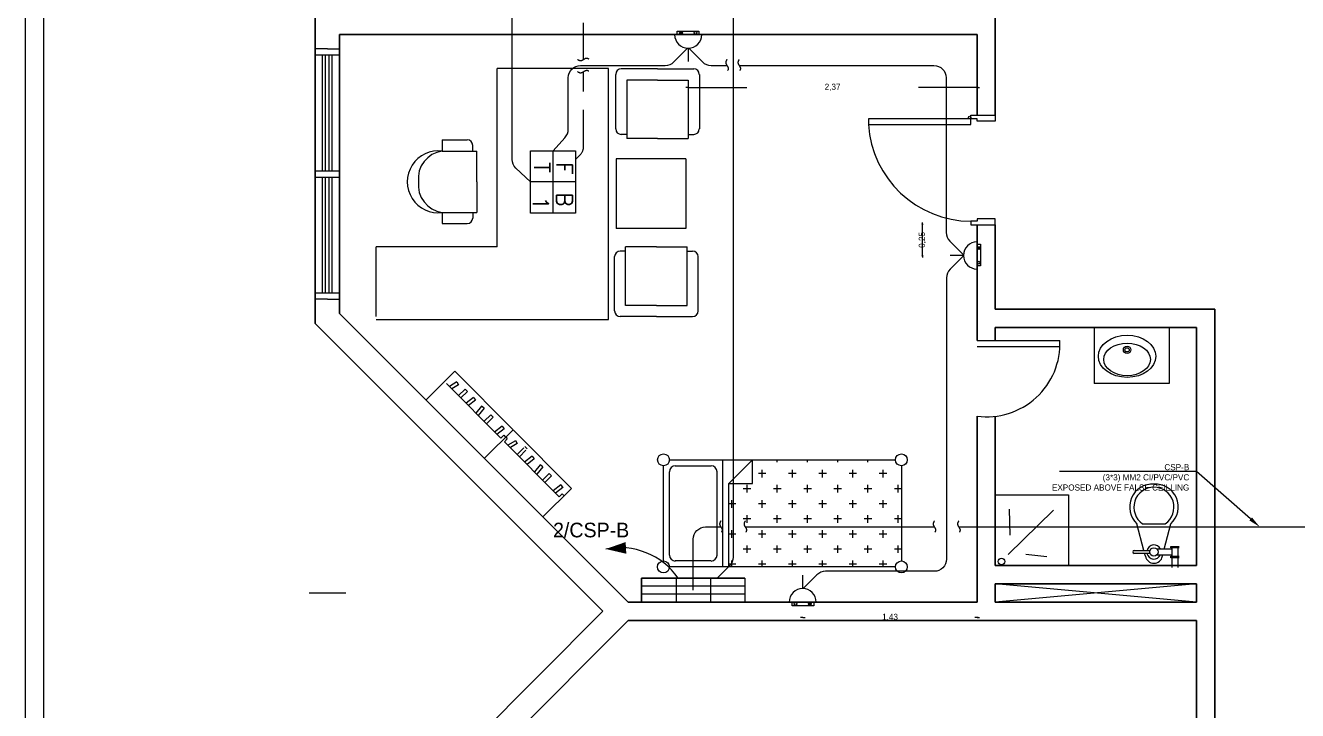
# Model space of a CAD drawing. Extents: x -1451 to 148, y -12854 to 856.
# Drawn here: x 5.32 to 15.75, y 357.39 to 363 of the extents above; entities that cross this region are included whole.
import ezdxf
from ezdxf import colors
from ezdxf.entities.mleader import LeaderData, LeaderLine
from ezdxf.enums import TextEntityAlignment as Align
from ezdxf.math import Vec2, Vec3

# ---------------------------------------------------------------- set-up
doc = ezdxf.new("R2010")
doc.units = 0
doc.header["$LTSCALE"] = 0.15
doc.linetypes.add('HIDDEN', pattern=[0.375, 0.25, -0.125])
doc.linetypes.add('HIDDEN-Z', pattern=[3, 2, -1])
doc.layers.get('0').update_dxf_attribs({"color": 252})
doc.layers.get('Defpoints').update_dxf_attribs({"color": 252})
for name, color, linetype in [('0 BDH', 252, 'Continuous'), ('0 DISCON', 252, 'Continuous'), ('0 NORMAL WIRING', 252, 'Continuous'), ('0 sockets', 252, 'Continuous'), ('0 TEXTT', 4, 'Continuous'), ('0 UPS WIRING', 252, 'Continuous'), ('0 WIRING 3', 4, 'Continuous'), ('E- Power- SYM', 4, 'Continuous'), ('E- Text- Att', 3, 'Continuous'), ('E-SOCK', 2, 'Continuous'), ('ELGEN', 2, 'Continuous'), ('POWER DISTRIBUTION', 4, 'Continuous'), ('WIRING', 4, 'Continuous')]:
    doc.layers.add(name, color=color, linetype=linetype)
for name, color, linetype, lineweight in [('0 DIM', 6, 'Continuous', 5), ('anal', 252, 'Continuous', 20), ('DOOR', 252, 'Continuous', 20), ('FUR', 252, 'Continuous', 9), ('FURNITURE-1', 252, 'Continuous', 9), ('sofa', 252, 'Continuous', 9), ('wall', 252, 'Continuous', 30)]:
    doc.layers.add(name, color=color, linetype=linetype, lineweight=lineweight)
doc.styles.add('E80', font='simplex.shx', dxfattribs={"height": 200})
doc.styles.add('SDC-TEXT-ARB', font='sdc-arb.shx')
doc.dimstyles.new('ISO-25', dxfattribs={"dimtxt": 0.05, "dimasz": 0.01, "dimexe": 0, "dimexo": 0, "dimtad": 0, "dimtoh": 1, "dimtxsty": 'Standard', "dimblk": 'CLOSED', "dimcen": 2.5, "dimse1": 1, "dimse2": 1, "dimclrd": 1, "dimadec": 0, "dimazin": 0, "dimtfac": 1, "dimtix": 1, "dimtmove": 1, "dimatfit": 0, "dimfxl": 1, "dimarcsym": 0})

# ---------------------------------------------------------------- blocks, each defined once
blk = doc.blocks.new('ELLIPSE')
blk.add_circle((0.5, 0.5), 0.5)
blk = doc.blocks.new('ARCH')
at = {"layer": 'anal'}
for p, q in [((5.325, 326.925), (5.325, 377.4)), ((5.475, 327.075), (5.475, 368.325)), ((7.8, 362.808), (7.7, 362.808)), ((7.8, 362.808), (7.9, 362.808)), ((7.7, 362.758), (7.9, 362.758)), ((7.76, 361.808), (7.76, 362.758)), ((7.785, 361.808), (7.785, 362.758)), ((7.8, 362.758), (7.9, 362.758)), ((7.815, 361.808), (7.815, 362.758)), ((7.84, 361.808), (7.84, 362.758)), ((7.7, 361.808), (7.9, 361.808)), ((7.7, 361.758), (7.9, 361.758)), ((7.76, 360.808), (7.76, 361.758)), ((7.785, 360.808), (7.785, 361.758)), ((7.815, 360.808), (7.815, 361.758)), ((7.84, 360.808), (7.84, 361.758)), ((7.9, 361.808), (7.9, 361.758)), ((7.7, 360.808), (7.9, 360.808)), ((7.8, 360.808), (7.9, 360.808)), ((7.8, 360.758), (7.7, 360.758)), ((7.8, 360.758), (7.9, 360.758)), ((14.925, 358.275), (13.275, 358.425)), ((14.925, 358.425), (13.275, 358.275)), ((7.95, 358.35), (7.65, 358.35))]:
    blk.add_line(p, q, dxfattribs=at)
at = {"layer": 'DOOR'}
for points in [[(13.075, 362.236), (13.075, 362.266), (13.275, 362.266), (13.275, 362.216), (13.125, 362.216), (13.125, 362.236)], [(13.075, 362.236), (12.235, 362.236), (12.235, 362.188), (13.075, 362.188)], [(13.075, 361.396), (13.075, 361.366), (13.275, 361.366), (13.275, 361.416), (13.125, 361.416), (13.125, 361.396)]]:
    blk.add_lwpolyline(points, close=True, dxfattribs=at)
blk.add_circle((13.065, 362.246), 0.01, dxfattribs=at)
blk.add_arc((13.078, 362.241), 0.845, 183.6111, 269.7782, dxfattribs=at)
at = {"layer": 'FUR'}
for p, q in [((10.105, 362.648), (9.191, 362.648)), ((9.191, 361.186), (9.191, 362.648)), ((10.105, 360.591), (10.105, 362.648)), ((10.163, 362.599), (10.163, 362.153)), ((10.506, 362.645), (10.209, 362.645)), ((10.506, 362.645), (10.803, 362.645)), ((10.849, 362.599), (10.849, 362.153)), ((10.506, 362.553), (10.255, 362.553)), ((10.255, 362.553), (10.255, 362.073)), ((10.506, 362.553), (10.758, 362.553)), ((10.758, 362.553), (10.758, 362.073)), ((8.742, 362.062), (8.742, 361.971)), ((8.742, 362.062), (8.946, 362.062)), ((10.255, 362.107), (10.209, 362.107)), ((10.506, 362.073), (10.255, 362.073)), ((10.506, 362.073), (10.758, 362.073)), ((10.758, 362.107), (10.803, 362.107)), ((8.742, 361.971), (9.026, 361.971)), ((8.992, 361.971), (8.992, 362.017)), ((9.026, 361.719), (9.026, 361.971)), ((10.166, 361.908), (10.166, 361.336)), ((10.737, 361.908), (10.166, 361.908)), ((10.737, 361.908), (10.737, 361.336)), ((9.026, 361.719), (9.026, 361.468)), ((8.742, 361.468), (9.026, 361.468)), ((8.742, 361.468), (8.742, 361.377)), ((8.992, 361.468), (8.992, 361.422)), ((8.742, 361.377), (8.946, 361.377)), ((10.737, 361.336), (10.166, 361.336)), ((9.191, 361.186), (8.2, 361.186)), ((8.2, 360.615), (8.2, 361.186)), ((10.154, 360.661), (10.154, 361.106)), ((10.245, 361.152), (10.2, 361.152)), ((10.497, 361.186), (10.245, 361.186)), ((10.245, 360.706), (10.245, 361.186)), ((10.497, 361.186), (10.748, 361.186)), ((10.748, 360.706), (10.748, 361.186)), ((10.748, 361.152), (10.794, 361.152)), ((10.84, 360.661), (10.84, 361.106)), ((10.497, 360.706), (10.245, 360.706)), ((10.497, 360.706), (10.748, 360.706)), ((8.2, 360.591), (10.105, 360.591)), ((10.497, 360.615), (10.2, 360.615)), ((10.497, 360.615), (10.794, 360.615)), ((10.604, 359.441), (12.456, 359.441)), ((11.042, 358.564), (11.042, 359.441)), ((11.286, 359.441), (11.091, 359.246)), ((11.286, 359.246), (11.286, 359.441)), ((11.488, 359.421), (11.488, 359.441)), ((11.736, 359.421), (11.736, 359.441)), ((11.983, 359.421), (11.983, 359.441)), ((12.231, 359.421), (12.231, 359.441)), ((10.555, 358.613), (10.555, 359.393)), ((10.604, 358.661), (10.604, 359.344)), ((10.652, 359.393), (10.945, 359.393)), ((10.994, 358.661), (10.994, 359.344)), ((11.364, 359.297), (11.364, 359.359)), ((11.612, 359.297), (11.612, 359.359)), ((11.859, 359.297), (11.859, 359.359)), ((12.107, 359.297), (12.107, 359.359)), ((12.355, 359.297), (12.355, 359.359)), ((12.505, 359.393), (12.505, 358.613)), ((11.091, 359.246), (11.286, 359.246)), ((11.091, 358.564), (11.091, 359.246)), ((11.24, 359.173), (11.24, 359.235)), ((11.395, 359.328), (11.333, 359.328)), ((11.488, 359.173), (11.488, 359.235)), ((11.643, 359.328), (11.581, 359.328)), ((11.736, 359.173), (11.736, 359.235)), ((11.89, 359.328), (11.828, 359.328)), ((11.983, 359.173), (11.983, 359.235)), ((12.138, 359.328), (12.076, 359.328)), ((12.231, 359.173), (12.231, 359.235)), ((12.386, 359.328), (12.324, 359.328)), ((12.478, 359.173), (12.478, 359.235)), ((11.271, 359.204), (11.209, 359.204)), ((11.519, 359.204), (11.457, 359.204)), ((11.767, 359.204), (11.705, 359.204)), ((12.014, 359.204), (11.952, 359.204)), ((12.262, 359.204), (12.2, 359.204)), ((12.505, 359.204), (12.448, 359.204)), ((11.147, 359.08), (11.091, 359.08)), ((11.116, 359.049), (11.116, 359.111)), ((11.395, 359.08), (11.333, 359.08)), ((11.364, 359.049), (11.364, 359.111)), ((11.643, 359.08), (11.581, 359.08)), ((11.612, 359.049), (11.612, 359.111)), ((11.89, 359.08), (11.828, 359.08)), ((11.859, 359.049), (11.859, 359.111)), ((12.138, 359.08), (12.076, 359.08)), ((12.107, 359.049), (12.107, 359.111)), ((12.386, 359.08), (12.324, 359.08)), ((12.355, 359.049), (12.355, 359.111)), ((11.271, 358.957), (11.209, 358.957)), ((11.24, 358.926), (11.24, 358.987)), ((11.519, 358.957), (11.457, 358.957)), ((11.488, 358.926), (11.488, 358.987)), ((11.767, 358.957), (11.705, 358.957)), ((11.736, 358.926), (11.736, 358.987)), ((12.014, 358.957), (11.952, 358.957)), ((11.983, 358.926), (11.983, 358.987)), ((12.262, 358.957), (12.2, 358.957)), ((12.231, 358.926), (12.231, 358.987)), ((12.505, 358.957), (12.448, 358.957)), ((12.478, 358.926), (12.478, 358.987)), ((11.147, 358.833), (11.091, 358.833)), ((11.116, 358.802), (11.116, 358.864)), ((11.395, 358.833), (11.333, 358.833)), ((11.364, 358.802), (11.364, 358.864)), ((11.643, 358.833), (11.581, 358.833)), ((11.612, 358.802), (11.612, 358.864)), ((11.89, 358.833), (11.828, 358.833)), ((11.859, 358.802), (11.859, 358.864)), ((12.138, 358.833), (12.076, 358.833)), ((12.107, 358.802), (12.107, 358.864)), ((12.386, 358.833), (12.324, 358.833)), ((12.355, 358.802), (12.355, 358.864)), ((11.271, 358.709), (11.209, 358.709)), ((11.24, 358.678), (11.24, 358.74)), ((11.519, 358.709), (11.457, 358.709)), ((11.488, 358.678), (11.488, 358.74)), ((11.767, 358.709), (11.705, 358.709)), ((11.736, 358.678), (11.736, 358.74)), ((12.014, 358.709), (11.952, 358.709)), ((11.983, 358.678), (11.983, 358.74)), ((12.262, 358.709), (12.2, 358.709)), ((12.231, 358.678), (12.231, 358.74)), ((12.505, 358.709), (12.448, 358.709)), ((12.478, 358.678), (12.478, 358.74)), ((10.945, 358.613), (10.652, 358.613)), ((11.116, 358.564), (11.116, 358.616)), ((11.364, 358.564), (11.364, 358.616)), ((11.612, 358.564), (11.612, 358.616)), ((11.859, 358.564), (11.859, 358.616)), ((12.107, 358.564), (12.107, 358.616)), ((12.355, 358.564), (12.355, 358.616)), ((12.456, 358.564), (10.604, 358.564)), ((11.147, 358.585), (11.091, 358.585)), ((11.395, 358.585), (11.333, 358.585)), ((11.643, 358.585), (11.581, 358.585)), ((11.89, 358.585), (11.828, 358.585)), ((12.138, 358.585), (12.076, 358.585)), ((12.386, 358.585), (12.324, 358.585))]:
    blk.add_line(p, q, dxfattribs=at)
for centre, radius in [((10.555, 359.441), 0.0487), ((12.505, 359.441), 0.0488), ((10.555, 358.564), 0.0488), ((12.505, 358.564), 0.0488)]:
    blk.add_circle(centre, radius, dxfattribs=at)
for centre, radius, start, end in [((10.209, 362.599), 0.0457, 90, 180), ((10.803, 362.599), 0.0457, 360, 90), ((10.209, 362.153), 0.0457, 180, 270), ((10.803, 362.153), 0.0457, 270, 360), ((8.946, 362.017), 0.0457, 360, 90), ((8.709, 361.719), 0.254, 82.4334, 277.5666), ((8.77, 361.747), 0.225, 97.1177, 187.1177), ((8.77, 361.692), 0.225, 172.8823, 262.8823), ((8.946, 361.422), 0.0457, 270, 360), ((10.2, 361.106), 0.0457, 90, 180), ((10.794, 361.106), 0.0457, 0, 90), ((10.2, 360.661), 0.0457, 180, 270), ((10.794, 360.661), 0.0457, 270, 0), ((10.652, 359.344), 0.0488, 90, 180), ((10.945, 359.344), 0.0488, 0, 90), ((10.652, 358.661), 0.0488, 180, 270), ((10.945, 358.661), 0.0488, 270, 0)]:
    blk.add_arc(centre, radius, start, end, dxfattribs=at)
at = {"layer": 'FURNITURE-1', "ltscale": 0.5}
for p, q in [((14.085, 360.525), (14.085, 360.066)), ((14.701, 360.525), (14.701, 360.066)), ((14.701, 360.066), (14.085, 360.066))]:
    blk.add_line(p, q, dxfattribs=at)
at = {"layer": 'FURNITURE-1'}
for p, q in [((8.845, 360.167), (8.609, 359.932)), ((9.322, 359.688), (8.845, 360.167)), ((9.221, 359.619), (8.776, 360.067)), ((8.862, 360.079), (8.801, 360.042)), ((8.861, 360.08), (8.876, 360.055)), ((8.876, 360.055), (8.82, 360.022)), ((8.929, 360.021), (8.875, 359.967)), ((8.948, 360.002), (8.894, 359.948)), ((8.948, 360.002), (8.929, 360.021)), ((8.999, 359.952), (8.937, 359.904)), ((9.015, 359.93), (8.957, 359.885)), ((8.998, 359.953), (9.015, 359.93)), ((9.064, 359.881), (9.018, 359.823)), ((9.085, 359.865), (9.037, 359.804)), ((9.085, 359.865), (9.064, 359.881)), ((9.139, 359.811), (9.084, 359.757)), ((9.158, 359.792), (9.104, 359.737)), ((9.158, 359.792), (9.139, 359.811)), ((9.322, 359.688), (9.087, 359.455)), ((9.233, 359.717), (9.171, 359.669)), ((9.249, 359.696), (9.19, 359.65)), ((9.246, 359.643), (9.221, 359.619)), ((9.233, 359.717), (9.25, 359.694)), ((9.263, 359.628), (9.248, 359.643)), ((9.801, 359.207), (9.325, 359.685)), ((9.275, 359.613), (9.251, 359.589)), ((9.701, 359.138), (9.252, 359.589)), ((9.26, 359.631), (9.275, 359.616)), ((9.342, 359.597), (9.28, 359.561)), ((9.356, 359.574), (9.3, 359.541)), ((9.341, 359.599), (9.356, 359.574)), ((9.409, 359.54), (9.355, 359.486)), ((9.438, 359.53), (9.419, 359.55)), ((9.428, 359.521), (9.374, 359.467)), ((9.479, 359.471), (9.417, 359.423)), ((9.495, 359.449), (9.437, 359.404)), ((9.478, 359.471), (9.495, 359.449)), ((9.543, 359.4), (9.498, 359.342)), ((9.565, 359.383), (9.517, 359.323)), ((9.565, 359.383), (9.543, 359.4)), ((9.619, 359.33), (9.564, 359.275)), ((9.638, 359.31), (9.583, 359.256)), ((9.638, 359.31), (9.619, 359.33)), ((9.713, 359.236), (9.651, 359.188)), ((9.713, 359.236), (9.73, 359.213)), ((9.801, 359.207), (9.566, 358.973)), ((9.729, 359.214), (9.67, 359.169)), ((9.725, 359.162), (9.701, 359.138)), ((9.741, 359.146), (9.725, 359.162))]:
    blk.add_line(p, q, dxfattribs=at)
at = {"layer": 'sofa'}
for p, q in [((13.125, 360.419), (13.804, 360.419)), ((13.125, 360.369), (13.804, 360.369)), ((13.275, 359.153), (13.875, 359.153)), ((13.875, 359.153), (13.875, 358.575)), ((13.38, 358.665), (13.752, 359.03)), ((13.388, 359.038), (13.395, 358.823)), ((14.493, 358.698), (14.436, 358.917)), ((14.482, 358.917), (14.667, 358.917)), ((14.659, 358.709), (14.714, 358.917)), ((14.725, 358.709), (14.601, 358.709)), ((14.714, 358.72), (14.714, 358.732)), ((14.714, 358.732), (14.783, 358.732)), ((14.783, 358.72), (14.714, 358.72)), ((14.725, 358.651), (14.725, 358.72)), ((14.772, 358.72), (14.772, 358.651)), ((13.526, 358.669), (13.698, 358.65)), ((14.413, 358.697), (14.542, 358.697)), ((14.542, 358.674), (14.413, 358.674)), ((14.505, 358.651), (14.499, 358.674)), ((14.6, 358.663), (14.725, 358.663)), ((14.644, 358.651), (14.647, 358.663)), ((14.714, 358.651), (14.783, 358.651)), ((14.714, 358.639), (14.714, 358.651)), ((14.783, 358.639), (14.714, 358.639)), ((14.725, 358.558), (14.725, 358.639)), ((14.772, 358.639), (14.772, 358.558))]:
    blk.add_line(p, q, dxfattribs=at)
for centre, radius in [((14.355, 360.342), 0.0306), ((14.355, 360.342), 0.0172), ((14.575, 358.686), 0.0347), ((13.326, 358.608), 0.0268)]:
    blk.add_circle(centre, radius, dxfattribs=at)
for centre, radius, start, end in [((13.205, 360.394), 0.6, 262.3461, 2.388), ((14.564, 359.055), 0.188, 86.62, 226.9828), ((14.586, 359.055), 0.188, 313.0172, 93.38), ((14.576, 359.053), 0.165, 90.3, 235.4946), ((14.574, 359.053), 0.165, 304.5054, 89.7), ((14.575, 358.686), 0.0579, 23.4137, 168.1237), ((14.413, 358.686), 0.0116, 90, 270), ((14.575, 358.664), 0.0707, 190.3889, 349.6111), ((14.575, 358.686), 0.0579, 191.423, 337.1495)]:
    blk.add_arc(centre, radius, start, end, dxfattribs=at)
at = {"layer": 'wall'}
for p, q in [((7.7, 360.559), (7.7, 365.441)), ((13.275, 363.734), (13.275, 362.925)), ((13.275, 362.266), (13.275, 363.075)), ((7.9, 360.641), (7.9, 362.925)), ((7.9, 362.925), (13.125, 362.925)), ((7.9, 362.925), (13.125, 362.925)), ((13.125, 362.266), (13.125, 362.925)), ((13.125, 360.419), (13.125, 361.366)), ((13.275, 360.675), (13.275, 361.366)), ((10.266, 358.275), (7.9, 360.641)), ((13.275, 360.675), (15.075, 360.675)), ((15.075, 360.675), (15.075, 357.104)), ((10.059, 358.2), (7.7, 360.559)), ((13.275, 360.419), (13.275, 360.525)), ((13.275, 360.525), (14.925, 360.525)), ((14.925, 360.525), (14.925, 358.575)), ((14.925, 360.525), (14.925, 358.575)), ((14.925, 360.525), (14.925, 358.575)), ((13.125, 358.275), (13.125, 359.799)), ((13.275, 358.575), (13.275, 359.798)), ((13.275, 358.575), (14.925, 358.575)), ((13.275, 358.425), (14.925, 358.425)), ((13.275, 358.275), (13.275, 358.425)), ((14.925, 358.425), (14.925, 358.275)), ((7.7, 355.841), (10.059, 358.2)), ((10.266, 358.275), (13.125, 358.275)), ((13.275, 358.275), (14.925, 358.275)), ((7.9, 355.759), (10.266, 358.125)), ((10.266, 358.125), (14.925, 358.125)), ((14.925, 358.125), (14.925, 357.104))]:
    blk.add_line(p, q, dxfattribs=at)
at = {"layer": 'sofa'}
for p, xscale, yscale, zscale in [((14.12, 360.117), 0.4712399999999661, 0.3450149999999894, 0.4712399999999661), ((14.164, 360.13), 0.3824999999999932, 0.2677499999999782, 0.3824999999999932)]:
    blk.add_blockref('ELLIPSE', p, dxfattribs=dict(at, xscale=xscale, yscale=yscale, zscale=zscale))
blk = doc.blocks.new('*U292')
at = {"linetype": 'ByBlock'}
h = blk.add_hatch(dxfattribs=at)
h.set_pattern_fill('ANGLE', color=2)
h.set_pattern_definition([(0, (-301.6926, 2.516), (0, 6.985), [5.08, -1.905]), (90, (-301.6926, 2.516), (-6.985, 4e-16), [5.08, -1.905])])
h.paths.add_polyline_path([(87, -25, 1), (127, -25, 1)])
at = {"color": 6, "linetype": 'ByBlock'}
blk.add_lwpolyline([(-154, 0), (164, 0), (164, -52), (-154, -52)], close=True, dxfattribs=at)
for centre in [(-107, -25), (107, -25)]:
    blk.add_circle(centre, 20.1, dxfattribs=at)
at = {"layer": 'E-SOCK'}
for p, q in [((0, 200), (0, 395)), ((-300, 0), (300, 0))]:
    blk.add_line(p, q, dxfattribs=at)
blk.add_arc((0, 0), 200, 0, 180, dxfattribs=at)
blk = doc.blocks.new('BHU')
at = {"layer": '0 UPS WIRING', "linetype": 'ByBlock'}
h = blk.add_hatch(dxfattribs=at)
h.set_pattern_fill('ANGLE', color=2)
h.set_pattern_definition([(0, (-191.761, -360.1), (0, 6.985), [5.08, -1.905]), (90, (-191.761, -360.1), (-6.985, 4e-16), [5.08, -1.905])])
h.paths.add_polyline_path([(-0.424, 0), (-0.424, -0.066), (-0.141, -0.066), (-0.141, 0)])
h.paths.add_polyline_path([(0.141, 0), (0.141, -0.066), (0.424, -0.066), (0.424, 0)])
h.paths.add_polyline_path([(-0.141, -0.131), (-0.141, -0.197), (0.141, -0.197), (0.141, -0.131)])
at = {"layer": '0 UPS WIRING', "color": 2, "linetype": 'ByBlock'}
for p, q in [((-0.424, -0.197), (-0.424, 0)), ((-0.141, -0.197), (-0.141, 0)), ((0.141, -0.197), (0.141, 0)), ((0.424, -0.197), (0.424, 0)), ((-0.424, 0), (0.424, 0)), ((-0.424, -0.066), (0.424, -0.066)), ((-0.424, -0.131), (0.424, -0.131)), ((-0.424, -0.197), (0.424, -0.197))]:
    blk.add_line(p, q, dxfattribs=at)
blk.add_lwpolyline([(-0.424, 0), (0.424, 0), (0.424, -0.197), (-0.424, -0.197)], close=True, dxfattribs=at)
blk = doc.blocks.new('endtick', base_point=(-3267.27, -69559.4))
at = {"layer": 'WIRING', "color": 2, "linetype": 'HIDDEN'}
blk.add_spline([(-3267.27, -69509.4), (-3276.985, -69534.4), (-3267.27, -69559.4), (-3256.425, -69584.4), (-3267.27, -69609.4)], degree=3, dxfattribs=at)
blk = doc.blocks.new('U')
at = {"color": 2, "transparency": 33554687}
blk.add_line((0.203, 0.525), (0.184, 0.612), dxfattribs=at)
blk.add_lwpolyline([(0.184, 0.612, 0, 0.096, 0), (0.208, 0.448, 0.096, 0.096, 0)], format="xyseb", dxfattribs=at)
at = {"color": 2, "ltscale": 0.2, "transparency": 33554687}
blk.add_arc((-0.375, 0.446), 0.583, 310.035, 16.5519, dxfattribs=at)
blk = doc.blocks.new('FB1')
at = {"layer": 'E- Power- SYM', "color": 4}
for p, q in [((0, 246, 0), (0, -246, 0)), ((341, 0, 0), (-341, 0, 0))]:
    blk.add_line(p, q, dxfattribs=at)
at = {"layer": 'E- Power- SYM', "color": 4, "elevation": 0}
blk.add_lwpolyline([(-341, 246), (341, 246), (341, -246), (-341, -246)], close=True, dxfattribs=at)
at = {"layer": 'E- Text- Att', "color": 1, "style": 'E80'}
for s, p in [('F', (-217, 38, 0)), ('B', (114, 38, 0)), ('T', (-217, -208, 0))]:
    blk.add_text(s, height=174, dxfattribs=at).set_placement(p)
at = {"layer": 'POWER DISTRIBUTION', "style": 'E80'}
blk.add_text('1', height=171, dxfattribs=at).set_placement((158, -221, 0))
blk = doc.blocks.new('_Closed')
at = {"color": 0, "linetype": 'ByBlock', "lineweight": -2}
for p, q in [((-1, 0.2), (0, 0)), ((-1, 0.2), (-1, -0.2)), ((0, 0), (-1, -0.2)), ((0, 0), (-1, 0))]:
    blk.add_line(p, q, dxfattribs=at)
blk = doc.blocks.new('*D411')
at = {"layer": '0 DIM', "color": 1, "linetype": 'ByBlock', "lineweight": -2, "transparency": 16777216}
for p, q in [((10.748, 362.493), (10.738, 362.493)), ((10.758, 362.493), (11.237, 362.493)), ((13.125, 362.493), (12.646, 362.493)), ((13.135, 362.493), (13.145, 362.493))]:
    blk.add_line(p, q, dxfattribs=at)
at = {"layer": 'Defpoints', "color": 0, "linetype": 'ByBlock', "transparency": 16777216}
for p in [(10.758, 362.925), (13.125, 362.925), (13.125, 362.493)]:
    blk.add_point(p, dxfattribs=at)
at = {"layer": '0 DIM', "color": 1, "linetype": 'ByBlock', "lineweight": -2, "transparency": 16777216, "xscale": 0.01, "yscale": 0.01, "zscale": 0.01}
blk.add_blockref('_Closed', (10.758, 362.493), dxfattribs=at)
at = {"layer": '0 DIM', "color": 1, "linetype": 'ByBlock', "lineweight": -2, "transparency": 16777216, "xscale": 0.01, "yscale": 0.01, "zscale": 0.01, "rotation": 180}
blk.add_blockref('_Closed', (13.125, 362.493), dxfattribs=at)
at = {"layer": '0 DIM', "color": 0, "linetype": 'ByBlock', "transparency": 16777216, "insert": (11.941, 362.493), "char_height": 0.05, "attachment_point": 5}
blk.add_mtext('2,37', dxfattribs=at)
blk = doc.blocks.new('*D412')
at = {"layer": '0 DIM', "color": 1, "linetype": 'ByBlock', "lineweight": -2, "transparency": 16777216}
for p, q in [((12.677, 361.376), (12.677, 361.386)), ((12.677, 361.119), (12.677, 361.366)), ((12.677, 361.109), (12.677, 361.099))]:
    blk.add_line(p, q, dxfattribs=at)
at = {"layer": 'Defpoints', "color": 0, "linetype": 'ByBlock', "transparency": 16777216}
for p in [(12.677, 361.366), (13.125, 361.366), (13.154, 361.119)]:
    blk.add_point(p, dxfattribs=at)
at = {"layer": '0 DIM', "color": 1, "linetype": 'ByBlock', "lineweight": -2, "transparency": 16777216, "xscale": 0.01, "yscale": 0.01, "zscale": 0.01}
for p, rotation in [((12.677, 361.366), 270), ((12.677, 361.119), 90)]:
    blk.add_blockref('_Closed', p, dxfattribs=dict(at, rotation=rotation))
at = {"layer": '0 DIM', "color": 0, "linetype": 'ByBlock', "transparency": 16777216, "insert": (12.677, 361.243), "char_height": 0.05, "attachment_point": 5, "rotation": 90}
blk.add_mtext('0,25', dxfattribs=at)
blk = doc.blocks.new('*D413')
at = {"layer": '0 DIM', "color": 1, "linetype": 'ByBlock', "lineweight": -2, "transparency": 16777216}
for p, q in [((11.688, 358.15), (11.678, 358.15)), ((11.698, 358.15), (11.716, 358.15)), ((13.125, 358.15), (13.108, 358.15)), ((13.135, 358.15), (13.145, 358.15))]:
    blk.add_line(p, q, dxfattribs=at)
at = {"layer": 'Defpoints', "color": 0, "linetype": 'ByBlock', "transparency": 16777216}
for p in [(11.698, 358.246), (13.125, 358.246), (13.125, 358.15)]:
    blk.add_point(p, dxfattribs=at)
at = {"layer": '0 DIM', "color": 1, "linetype": 'ByBlock', "lineweight": -2, "transparency": 16777216, "xscale": 0.01, "yscale": 0.01, "zscale": 0.01}
blk.add_blockref('_Closed', (11.698, 358.15), dxfattribs=at)
at = {"layer": '0 DIM', "color": 1, "linetype": 'ByBlock', "lineweight": -2, "transparency": 16777216, "xscale": 0.01, "yscale": 0.01, "zscale": 0.01, "rotation": 180}
blk.add_blockref('_Closed', (13.125, 358.15), dxfattribs=at)
at = {"layer": '0 DIM', "color": 0, "linetype": 'ByBlock', "transparency": 16777216, "insert": (12.412, 358.15), "char_height": 0.05, "attachment_point": 5}
blk.add_mtext('1,43', dxfattribs=at)

msp = doc.modelspace()

# ---------------------------------------------------------------- linework, layer by layer
at = {"layer": '0 NORMAL WIRING', "color": 3}
for points in [[(9.466, 361.718), (9.344, 361.831, -0.198912), (9.314, 361.901), (9.314, 364.239, -0.198912), (9.344, 364.31), (9.455, 364.41)], [(9.65, 361.974), (9.746, 362.08, 0.198912), (9.775, 362.151), (9.775, 362.572, -0.414214), (9.875, 362.672), (10.57, 362.672, 0.198912), (10.641, 362.702), (10.753, 362.814)], [(10.762, 362.814), (10.874, 362.702, 0.198912), (10.945, 362.672), (11.075, 362.672)], [(11.175, 362.672), (12.772, 362.672, -0.414214), (12.872, 362.572), (12.872, 361.304, 0.198912), (12.902, 361.233), (13.014, 361.121)], [(13.014, 361.112), (12.904, 361.003, 0.198912), (12.875, 360.932), (12.875, 358.628, -0.414214), (12.775, 358.528), (11.884, 358.528, 0.198912), (11.813, 358.498), (11.701, 358.386)]]:
    msp.add_lwpolyline(points, format="xyb", dxfattribs=at)
at = {"layer": '0 NORMAL WIRING', "color": 2, "linetype": 'HIDDEN-Z'}
for points in [[(9.9, 362.722), (9.9, 364.108, 0.198912), (9.871, 364.179), (9.823, 364.226)], [(9.834, 361.903), (9.871, 361.939, 0.198912), (9.9, 362.01), (9.9, 362.622)]]:
    msp.add_lwpolyline(points, format="xyb", dxfattribs=at)
at = {"layer": '0 sockets', "color": 6, "linetype": 'ByBlock'}
msp.add_lwpolyline([(10.799, 358.373), (10.799, 358.791, -0.414214), (10.899, 358.891), (11.025, 358.891)], format="xyb", dxfattribs=at)
for points in [[(11.225, 358.891), (12.775, 358.891)], [(12.975, 358.891), (16.885, 358.891)]]:
    msp.add_lwpolyline(points, dxfattribs=at)
at = {"layer": '0 UPS WIRING', "color": 2, "linetype": 'ByBlock'}
msp.add_lwpolyline([(11.048, 367.528), (11.096, 367.481, -0.198912), (11.125, 367.41), (11.125, 358.643, -0.198912), (11.096, 358.572), (10.995, 358.472)], format="xyb", dxfattribs=at)
msp.add_lwpolyline([(10.799, 358.275), (10.799, 358.275)], dxfattribs=at)

# ---------------------------------------------------------------- block references
at = {"layer": '0 BDH', "color": 6, "linetype": 'ByBlock', "rotation": 84.82458112156826}
msp.add_blockref('U', (10.675, 358.472), dxfattribs=at)
at = {"layer": '0 BDH', "color": 2, "linetype": 'ByBlock', "rotation": 180}
msp.add_blockref('BHU', (10.799, 358.275), dxfattribs=at)
at = {"layer": '0 DISCON', "color": 6, "linetype": 'ByBlock', "xscale": 0.001, "yscale": 0.001, "zscale": 0.001}
for p, rotation in [((9.9, 362.722), 89.99999999999993), ((9.9, 362.622), 90)]:
    msp.add_blockref('endtick', p, dxfattribs=dict(at, rotation=rotation))
for p in [(11.075, 362.672), (11.175, 362.672)]:
    msp.add_blockref('endtick', p, dxfattribs=at)
at = {"layer": '0 sockets', "color": 3}
msp.add_blockref('ARCH', (0, 0), dxfattribs=at)
for p, xscale, yscale, zscale, rotation in [((10.758, 362.925), 0.000557, 0.000557, 0.000557, 180), ((13.125, 361.116), 0.0005570000000000001, 0.0005570000000000001, 0.0005570000000000001, 90)]:
    msp.add_blockref('*U292', p, dxfattribs=dict(at, xscale=xscale, yscale=yscale, zscale=zscale, rotation=rotation))
at = {"layer": '0 sockets', "color": 3, "xscale": 0.0005570000000000001, "yscale": 0.0005570000000000001, "zscale": 0.0005570000000000001}
msp.add_blockref('*U292', (11.696, 358.275), dxfattribs=at)
at = {"layer": '0 WIRING 3', "color": 6, "linetype": 'ByBlock', "xscale": 0.001, "yscale": 0.001, "zscale": 0.001}
for p in [(11.025, 358.891), (11.225, 358.891), (12.775, 358.891), (12.975, 358.891)]:
    msp.add_blockref('endtick', p, dxfattribs=at)
at = {"layer": 'ELGEN', "xscale": 0.00075, "yscale": 0.00075, "zscale": 0.00075, "rotation": 270}
msp.add_blockref('FB1', (9.65, 361.718), dxfattribs=at)

# ---------------------------------------------------------------- texts
at = {"layer": '0 BDH', "color": 6, "linetype": 'ByBlock', "style": 'SDC-TEXT-ARB'}
msp.add_text('2/CSP-B', height=0.12, dxfattribs=at).set_placement((9.962, 358.866), align=Align.MIDDLE_CENTER)

# ---------------------------------------------------------------- dimensions: what is measured, and where the dimension line sits
at = {"layer": '0 DIM', "color": 6, "linetype": 'ByBlock'}
for base, p1, p2, picture, middle in [((13.125, 362.493), (10.758, 362.925), (13.125, 362.925), '*D411', (11.941, 362.493)), ((13.125, 358.15), (11.698, 358.246), (13.125, 358.246), '*D413', (12.412, 358.15))]:
    dim = msp.add_linear_dim(base=base, p1=p1, p2=p2, dimstyle='ISO-25', dxfattribs=at)
    dim.commit()
    dim.dimension.update_dxf_attribs({"geometry": picture, "text_midpoint": middle})
dim = msp.add_linear_dim(base=(12.677, 361.366), p1=(13.154, 361.119), p2=(13.125, 361.366), angle=90, dimstyle='ISO-25', dxfattribs=at)
dim.commit()
dim.dimension.update_dxf_attribs({"geometry": '*D412', "text_midpoint": (12.677, 361.243)})

# ---------------------------------------------------------------- leaders
at = {"layer": '0 TEXTT', "color": 6, "linetype": 'ByBlock'}
ml = msp.add_multileader_mtext('Standard', dxfattribs=at)
ml.set_content('{\\C2;CSP-B\\P(3*3) MM2 CI/PVC/PVC\\PEXPOSED ABOVE FALSE CEILLING}', color=6)
ml.set_leader_properties(color=4)
ml.build(insert=Vec2(0, 0))
ml.multileader.update_dxf_attribs({"text_right_attachment_type": 6, "dogleg_length": 0.05, "arrow_head_size": 0.1})
ctx = ml.context
ctx.base_point, ctx.char_height, ctx.arrow_head_size, ctx.landing_gap_size = Vec3(13.488, 359.381), 0.05, 0.1, 0.01
ctx.right_attachment, ctx.text_align_type = 6, 2
notes = []
notes.append((ctx, [(0, (1, 1, 0), (14.925, 359.346), (-1, 0), 0.05, [(0, [(15.443, 358.891)], 0, [])])]))
ctx.mtext.insert, ctx.mtext.width, ctx.mtext.alignment, ctx.mtext.flow_direction = Vec3(14.865, 359.406), 2.66233, 3, 5
for ctx, leaders in notes:
    for number, flags, end, landing, length, lines in leaders:
        leader = LeaderData()
        leader.index, (leader.has_last_leader_line, leader.has_dogleg_vector, leader.attachment_direction) = number, flags
        leader.last_leader_point, leader.dogleg_vector, leader.dogleg_length = Vec3(end), Vec3(landing), length
        for number, points, colour, breaks in lines:
            line = LeaderLine()
            line.index, line.vertices, line.color, line.breaks = number, Vec3.list(points), colors.encode_raw_color(colour), breaks
            leader.lines.append(line)
        ctx.leaders.append(leader)

doc.saveas('drawing.dxf')
